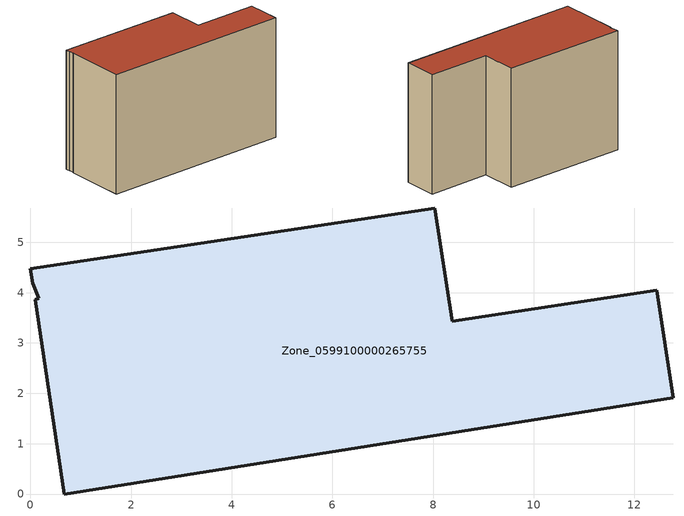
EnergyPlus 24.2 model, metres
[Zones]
Zone_0599100000265755
 floor ground (C_G): 0.09,3.86 0.16,3.89 0.04,4.19 0,4.48 8.04,5.68 8.38,3.43 12.44,4.05 12.77,1.91 0.68,0 z0
 wall outside (C_F): 0.68,0 12.77,1.91 12.44,4.05 8.38,3.43 8.04,5.68 0,4.48 0.04,4.19 0.16,3.89 0.09,3.86 0.68,0 z0:7.66
 roof outside (C_R): 0.16,3.89 0.09,3.86 0.68,0 12.77,1.91 12.44,4.05 8.38,3.43 8.04,5.68 0,4.48 0.04,4.19 z7.66
[BUILDING]
Pand.0599100000265755: North Axis=0; Terrain=City; Loads Convergence Tolerance Value=0.04; Temperature Convergence Tolerance Value=0.4; Solar Distribution=FullExterior; Maximum Number of Warmup Days=25; Minimum Number of Warmup Days=1
[Site:Location]
Rotterdam.The.Hague.AP_ZH_NLD Design_Conditions: Latitude=51.96; Longitude=4.45; Time Zone=1; Elevation=-4.5
[SITE:GROUNDTEMPERATURE:BUILDINGSURFACE]
18, 18, 18, 18, 18, 18, 18, 18, 18, 18, 18, 18
[MATERIAL] Thermal Absorptance=0.9; Solar Absorptance=0.7; Visible Absorptance=0.7
Name | Roughness | Thickness | Conductivity | Density | Specific Heat
G.TI.1946 | MediumSmooth | 0.15 | 1 | 540 | 1210
F.TI.1946 | Rough | 0.3 | 0.857143 | 1920 | 840
R.TI.1946 | MediumRough | 0.2 | 0.1 | 1500 | 1000
[CONSTRUCTION]
C_G: G.TI.1946
C_F: F.TI.1946
C_R: R.TI.1946
[ZONE]
Zone_0599100000265755: Type=1; Multiplier=1; Ceiling Height=Autocalculate; Volume=Autocalculate; Floor Area=autocalculate; Part of Total Floor Area=Yes
[ZONEINFILTRATION:DESIGNFLOWRATE]
Infil_Zone_0599100000265755: Zone or ZoneList or Space or SpaceList=Zone_0599100000265755; Schedule=AlwaysOn; Design Flow Rate Calculation Method=Flow/Area; Flow Rate per Floor Area=0.003; Constant Term Coefficient=1; Temperature Term Coefficient=0; Velocity Term Coefficient=0; Velocity Squared Term Coefficient=0
[HVACTEMPLATE:ZONE:IDEALLOADSAIRSYSTEM]
Zone_0599100000265755: Maximum Heating Supply Air Temperature=50; Minimum Cooling Supply Air Temperature=13; Maximum Heating Supply Air Humidity Ratio=0.0156; Minimum Cooling Supply Air Humidity Ratio=0.0077; Heating Limit=NoLimit; Cooling Limit=NoLimit; Dehumidification Control Type=ConstantSensibleHeatRatio; Cooling Sensible Heat Ratio=0.7; Dehumidification Setpoint=60; Humidification Control Type=None; Humidification Setpoint=30; Outdoor Air Method=None; Outdoor Air Flow Rate per Person=0.00944; Outdoor Air Flow Rate per Zone Floor Area=0; Outdoor Air Flow Rate per Zone=0; Demand Controlled Ventilation Type=None; Outdoor Air Economizer Type=NoEconomizer; Heat Recovery Type=None; Sensible Heat Recovery Effectiveness=0.7; Latent Heat Recovery Effectiveness=0.65
[ZONECONTROL:THERMOSTAT]
ThermostatControl_Zone_0599100000265755: Zone or ZoneList=Zone_0599100000265755; Control Type Schedule=DualSetpointControlType; Control 1=Thermostat_Zone_0599100000265755; Temperature Difference Between Cutout And Setpoint=0
[THERMOSTATSETPOINT:DUALSETPOINT]
Thermostat_Zone_0599100000265755: Heating Setpoint Temperature Schedule=HeatingSetpoint_Zone_0599100000265755; Cooling Setpoint Temperature Schedule=CoolingSetpoint_Zone_0599100000265755
[SCHEDULE:COMPACT]
HeatingSetpoint_Zone_0599100000265755: Through: 12/31, For: AllDays, Until: 24:00, 21
CoolingSetpoint_Zone_0599100000265755: Through: 12/31, For: AllDays, Until: 24:00, 24
DualSetpointControlType: Through: 12/31, For: AllDays, Until: 24:00, 4
AlwaysOn: Through: 12/31, For: AllDays, Until: 24:00, 1
